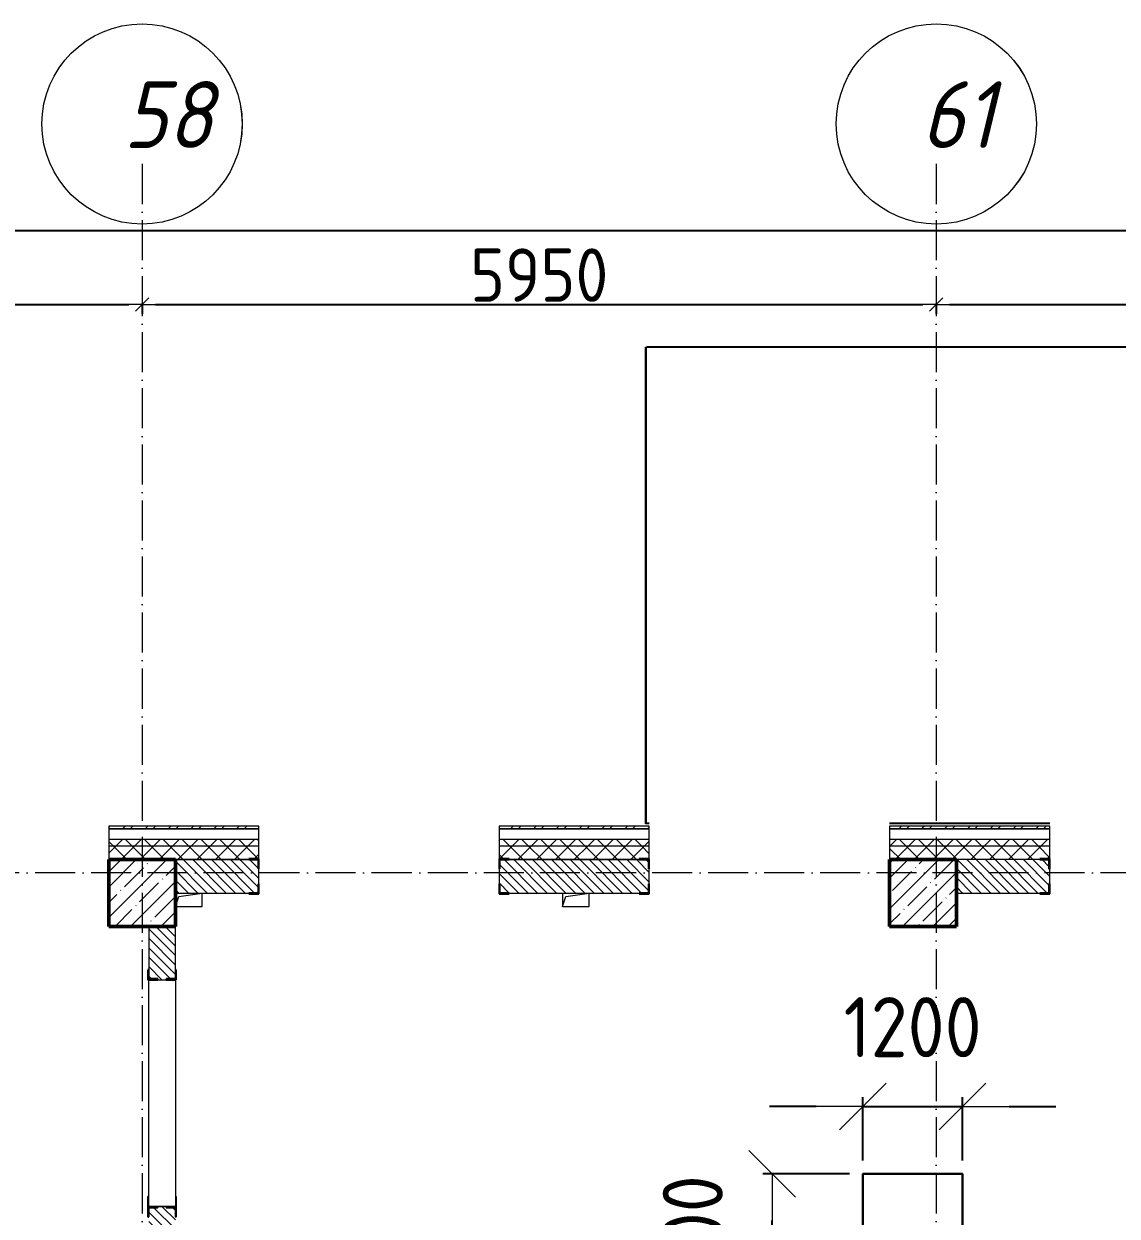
# Model space of a CAD drawing. Header units: millimetres. Extents: x -356862 to 418287, y 0 to 839748.
# Drawn here: x 66673 to 74863, y 542026 to 550959 of the extents above; entities that cross this region are included whole.
import ezdxf

# ---------------------------------------------------------------- set-up
doc = ezdxf.new("R2010")
doc.units = ezdxf.units.MM
doc.linetypes.add('50_200_ШТРИХ_1Т_ш5_п1_п1_', pattern=[700, 500, -100, 0, -100])
for name, color, linetype, lineweight in [('A-____-____-DIMS', 7, 'Continuous', 9), ('A-GENM-____-MCUT', 7, 'Continuous', 25), ('A-GENM-____-OTLN', 7, 'Continuous', 9), ('A-GENM-____-OTLN-1', 7, 'Continuous', 25), ('A-ROOF-____-OTLN', 7, 'Continuous', 9), ('A-WALL-____-MCUT', 7, 'Continuous', 13), ('A-WALL-____-MCUT-1', 7, 'Continuous', 9), ('A-WALL-____-PATT-1', 7, 'Continuous', 9), ('A-WALL-FNSH-MCUT-1', 7, 'Continuous', 9), ('I-WALL-____-OTLN', 7, 'Continuous', 9), ('S-COLS-____-MCUT', 7, 'Continuous', 50), ('S-COLS-____-OTLN', 7, 'Continuous', 9), ('S-GRID-____-IDEN', 7, 'Continuous', 9), ('S-GRID-____-OTLN-1', 7, '50_200_ШТРИХ_1Т_ш5_п1_п1_', 9), ('Текстовые примечания', 7, 'Continuous', 9)]:
    doc.layers.add(name, color=color, linetype=linetype, lineweight=lineweight)
doc.styles.add('ISOCPEUR_I_9', font='isocpeui.ttf', dxfattribs={"width": 0.9, "height": 250})
doc.styles.add('СПДС', font='isocpeur.ttf', dxfattribs={"width": 0.9})
doc.dimstyles.new('Размера А3', dxfattribs={"dimtxt": 200, "dimasz": 100, "dimexe": 70, "dimexo": 100, "dimgap": 20, "dimtad": 1, "dimdec": 0, "dimrnd": 10, "dimzin": 0, "dimdsep": 46, "dimtxsty": 'СПДС', "dimblk": 'ARROWHEAD_6', "dimcen": 1, "dimclrd": 256, "dimclre": 256, "dimclrt": 256, "dimazin": 0, "dimtfac": 1, "dimtdec": 0, "dimtmove": 2, "dimatfit": 3, "dimfxl": 1, "dimtolj": 1, "dimtzin": 0, "dimarcsym": 0})
pattern_1 = [(135, (-15591.663, 459015.94), (-35.35534, -35.35534), [])]
pattern_2 = [(45, (-15591.66, 459015.94), (-85.53659, 85.53659), []), (45, (-15534.64, 459015.94), (-85.53659, 85.53659), [])]
pattern_3 = [(45, (-15591.66, 459015.94), (-70.71068, 70.71068), []), (135, (-15591.66, 459015.94), (-70.71068, -70.71068), [])]

# ---------------------------------------------------------------- blocks, each defined once
blk = doc.blocks.new('BSC_Колонна _Прямоугольная - 500х500-V39-АР1_План отверстий 2 этажа в осях 1-64_Ю-ЯЯ')
at = {"layer": 'S-COLS-____-OTLN'}
h = blk.add_hatch(dxfattribs=at)
h.set_pattern_fill('FP_49', color=256, style=0, pattern_type=2)
h.set_pattern_definition([(45, (-89000, -85431.04), (-114.04925, 114.04925), []), (45, (-88885.95, -85431.04), (-114.04925, 114.04925), [201.613, -40.323, 3.353, -36.97])])
h.paths.add_polyline_path([(-250, -250), (250, -250), (250, 250), (-250, 250)], flags=0)
at = {"layer": 'S-COLS-____-MCUT'}
for p, q in [((250, 250), (-250, 250)), ((-250, 250), (-250, -250)), ((250, -250), (250, 250)), ((-250, -250), (250, -250))]:
    blk.add_line(p, q, dxfattribs=at)
blk = doc.blocks.new('BSC_Колонна _Прямоугольная - 500х500-V40-АР1_План отверстий 2 этажа в осях 1-64_Ю-ЯЯ')
at = {"layer": 'S-COLS-____-OTLN'}
h = blk.add_hatch(dxfattribs=at)
h.set_pattern_fill('FP_50', color=256, style=0, pattern_type=2)
h.set_pattern_definition([(45, (-83150, -85431.04), (-114.04925, 114.04925), []), (45, (-83035.95, -85431.04), (-114.04925, 114.04925), [201.613, -40.323, 3.353, -36.97])])
h.paths.add_polyline_path([(-250, -250), (250, -250), (250, 250), (-250, 250)], flags=0)
at = {"layer": 'S-COLS-____-MCUT'}
for p, q in [((250, 250), (-250, 250)), ((-250, 250), (-250, -250)), ((250, -250), (250, 250)), ((-250, -250), (250, -250))]:
    blk.add_line(p, q, dxfattribs=at)
blk = doc.blocks.new('Фахверк_СКБ_Уголок - 250_2700-27497298-АР1_План отверстий 2 этажа в осях 1-64_Ю-ЯЯ')
at = {"layer": 'A-GENM-____-MCUT'}
for p, q in [((200, 181), (125, 181)), ((125, 181), (125, 106)), ((200, 175), (200, 181)), ((125, 106), (131, 106)), ((131, 106), (131, 175)), ((131, 175), (200, 175)), ((131, -6), (125, -6)), ((125, -6), (125, -81)), ((125, -81), (200, -81)), ((131, -75), (131, -6)), ((200, -75), (131, -75)), ((200, -81), (200, -75))]:
    blk.add_line(p, q, dxfattribs=at)
blk = doc.blocks.new('Фахверк_СКБ_Уголок - 200_3960-28268576-АР1_План отверстий 2 этажа в осях 1-64_Ю-ЯЯ')
at = {"layer": 'A-GENM-____-MCUT'}
for p, q in [((200, 156), (125, 156)), ((125, 156), (125, 81)), ((131, 81), (131, 150)), ((131, 150), (200, 150)), ((200, 150), (200, 156)), ((125, 81), (131, 81)), ((131, 19), (125, 19)), ((125, 19), (125, -56)), ((131, -50), (131, 19)), ((125, -56), (200, -56)), ((200, -50), (131, -50)), ((200, -56), (200, -50))]:
    blk.add_line(p, q, dxfattribs=at)
blk = doc.blocks.new('154_Стойка_СКБ_Уголок - СМ-2480_200-28346303-АР1_План отверстий 2 этажа в осях 1-64_Ю-ЯЯ')
at = {"layer": 'A-GENM-____-MCUT'}
for p, q in [((125, 156), (125, 81)), ((200, 156), (125, 156)), ((131, 81), (131, 150)), ((131, 150), (200, 150)), ((200, 150), (200, 156)), ((125, 81), (131, 81)), ((131, 19), (125, 19)), ((125, 19), (125, -56)), ((131, -50), (131, 19)), ((125, -56), (200, -56)), ((200, -50), (131, -50)), ((200, -56), (200, -50))]:
    blk.add_line(p, q, dxfattribs=at)
blk = doc.blocks.new('Стойка_Влож_Полоса боковая - Полоса-V150-АР1_План отверстий 2 этажа в осях 1-64_Ю-ЯЯ')
at = {"layer": 'A-GENM-____-OTLN'}
for p, q in [((-5, 60), (0, 60)), ((-5, -60), (-5, 60)), ((0, 31), (0, -31)), ((0, -60), (-5, -60))]:
    blk.add_line(p, q, dxfattribs=at)
blk = doc.blocks.new('Стойка_Влож_Уголок_Опорный - Уголок-28213941-АР1_План отверстий 2 этажа в осях 1-64_Ю-ЯЯ')
at = {"layer": 'A-GENM-____-OTLN'}
for p, q in [((-212, -6), (-212, 0)), ((0, 0), (0, -6)), ((-212, -75), (-212, -6)), ((-212, -6), (-206, -6)), ((-212, -75), (-206, -75)), ((-6, -6), (0, -6)), ((-6, -75), (0, -75)), ((0, -6), (0, -75))]:
    blk.add_line(p, q, dxfattribs=at)
blk = doc.blocks.new('AR_Отверстие прямоугольное _в плите_ - AR_Отверстие прямоугольное _в плите_-V164-АР1_План отверстий 2 этажа в осях 1-64_Ю-ЯЯ')
at = {"layer": 'A-GENM-____-OTLN'}
for p, q in [((-100, -50), (-75, 25)), ((-75, 25), (100, 50)), ((100, -50), (100, 50)), ((-100, -50), (100, -50))]:
    blk.add_line(p, q, dxfattribs=at)
blk = doc.blocks.new('AR_Отверстие прямоугольное _в плите_ - AR_Отверстие прямоугольное _в плите_-V171-АР1_План отверстий 2 этажа в осях 1-64_Ю-ЯЯ')
at = {"layer": 'A-GENM-____-OTLN'}
for p, q in [((-100, 50), (-100, -50)), ((-100, -50), (-75, 25)), ((-75, 25), (100, 50)), ((100, -50), (100, 50)), ((-100, -50), (100, -50))]:
    blk.add_line(p, q, dxfattribs=at)
blk = doc.blocks.new('Ось сетки - Круг_Ø6_00__ISO-2_5_0_9K_-25732049-АР1_План отверстий 2 этажа в осях 1-64_Ю-ЯЯ')
at = {"layer": 'S-GRID-____-IDEN'}
blk.add_circle((0, 0), 3, dxfattribs=at)
blk = doc.blocks.new('ARROWHEAD_6')
at = {"color": 0, "linetype": 'Continuous'}
for p, q in [((-0.5, -0.5), (0.5, 0.5)), ((0, 0), (-1, 0))]:
    blk.add_line(p, q, dxfattribs=at)
blk = doc.blocks.new('*D4566')
at = {"layer": 'A-____-____-DIMS', "lineweight": -2, "transparency": 16777216}
for p, q in [((62158.3, 548862.5), (62158.3, 548786.4)), ((62258.3, 548856.4), (67458.3, 548856.4)), ((67558.3, 548862.5), (67558.3, 548786.4))]:
    blk.add_line(p, q, dxfattribs=at)
at = {"layer": 'Defpoints', "color": 0, "lineweight": 30, "transparency": 16777216}
for p in [(62158.3, 548962.5), (67558.3, 548962.5), (67558.3, 548856.4)]:
    blk.add_point(p, dxfattribs=at)
at = {"layer": 'A-____-____-DIMS', "lineweight": -2, "transparency": 16777216, "xscale": 100, "yscale": 100, "zscale": 100, "rotation": 180}
blk.add_blockref('ARROWHEAD_6', (62158.3, 548856.4), dxfattribs=at)
at = {"layer": 'A-____-____-DIMS', "lineweight": -2, "transparency": 16777216, "xscale": 100, "yscale": 100, "zscale": 100}
blk.add_blockref('ARROWHEAD_6', (67558.3, 548856.4), dxfattribs=at)
at = {"layer": 'A-____-____-DIMS', "transparency": 16777216, "insert": (64858.3, 549076.4), "char_height": 400, "width": 2.564, "attachment_point": 5, "style": 'СПДС'}
blk.add_mtext('\\A1;5400', dxfattribs=at)
blk = doc.blocks.new('*D4567')
at = {"layer": 'A-____-____-DIMS', "lineweight": -2, "transparency": 16777216}
for p, q in [((67558.3, 548862.5), (67558.3, 548786.4)), ((67658.3, 548856.4), (73408.3, 548856.4)), ((73508.3, 548862.5), (73508.3, 548786.4))]:
    blk.add_line(p, q, dxfattribs=at)
at = {"layer": 'Defpoints', "color": 0, "lineweight": 30, "transparency": 16777216}
for p in [(67558.3, 548962.5), (73508.3, 548962.5), (73508.3, 548856.4)]:
    blk.add_point(p, dxfattribs=at)
at = {"layer": 'A-____-____-DIMS', "lineweight": -2, "transparency": 16777216, "xscale": 100, "yscale": 100, "zscale": 100, "rotation": 180}
blk.add_blockref('ARROWHEAD_6', (67558.3, 548856.4), dxfattribs=at)
at = {"layer": 'A-____-____-DIMS', "lineweight": -2, "transparency": 16777216, "xscale": 100, "yscale": 100, "zscale": 100}
blk.add_blockref('ARROWHEAD_6', (73508.3, 548856.4), dxfattribs=at)
at = {"layer": 'A-____-____-DIMS', "transparency": 16777216, "insert": (70533.3, 549076.4), "char_height": 400, "width": 2.488, "attachment_point": 5, "style": 'СПДС'}
blk.add_mtext('\\A1;5950', dxfattribs=at)
blk = doc.blocks.new('*D4568')
at = {"layer": 'A-____-____-DIMS', "lineweight": -2, "transparency": 16777216}
for p, q in [((73508.3, 548862.5), (73508.3, 548786.4)), ((73608.3, 548856.4), (77658.3, 548856.4)), ((77758.3, 548862.5), (77758.3, 548786.4))]:
    blk.add_line(p, q, dxfattribs=at)
at = {"layer": 'Defpoints', "color": 0, "lineweight": 30, "transparency": 16777216}
for p in [(73508.3, 548962.5), (77758.3, 548962.5), (77758.3, 548856.4)]:
    blk.add_point(p, dxfattribs=at)
at = {"layer": 'A-____-____-DIMS', "lineweight": -2, "transparency": 16777216, "xscale": 100, "yscale": 100, "zscale": 100, "rotation": 180}
blk.add_blockref('ARROWHEAD_6', (73508.3, 548856.4), dxfattribs=at)
at = {"layer": 'A-____-____-DIMS', "lineweight": -2, "transparency": 16777216, "xscale": 100, "yscale": 100, "zscale": 100}
blk.add_blockref('ARROWHEAD_6', (77758.3, 548856.4), dxfattribs=at)
at = {"layer": 'A-____-____-DIMS', "transparency": 16777216, "insert": (75633.3, 549076.4), "char_height": 400, "width": 2.564, "attachment_point": 5, "style": 'СПДС'}
blk.add_mtext('\\A1;4250', dxfattribs=at)
blk = doc.blocks.new('*D4571')
at = {"layer": 'A-____-____-DIMS', "lineweight": -2, "transparency": 16777216}
for p, q in [((-17941.7, 549414.7), (-17941.7, 549338.6)), ((-17841.7, 549408.6), (33027.2, 549408.6)), ((85458.3, 549408.6), (34435.2, 549408.6)), ((85558.3, 549414.7), (85558.3, 549338.6))]:
    blk.add_line(p, q, dxfattribs=at)
at = {"layer": 'Defpoints', "color": 0, "lineweight": 30, "transparency": 16777216}
for p in [(-17941.7, 549514.7), (85558.3, 549514.7), (85558.3, 549408.6)]:
    blk.add_point(p, dxfattribs=at)
at = {"layer": 'A-____-____-DIMS', "lineweight": -2, "transparency": 16777216, "xscale": 100, "yscale": 100, "zscale": 100, "rotation": 180}
blk.add_blockref('ARROWHEAD_6', (-17941.7, 549408.6), dxfattribs=at)
at = {"layer": 'A-____-____-DIMS', "lineweight": -2, "transparency": 16777216, "xscale": 100, "yscale": 100, "zscale": 100}
blk.add_blockref('ARROWHEAD_6', (85558.3, 549408.6), dxfattribs=at)
at = {"layer": 'A-____-____-DIMS', "transparency": 16777216, "insert": (33047.2, 549835.2), "char_height": 400, "width": 3.544, "attachment_point": 1, "line_spacing_factor": 1.149209, "style": 'СПДС'}
blk.add_mtext('\\A1;103500', dxfattribs=at)
blk = doc.blocks.new('*D4708')
at = {"layer": 'Defpoints', "color": 0, "transparency": 16777216}
for p in [(73703.7, 542846.9), (72958.3, 542342.7), (73703.7, 542342.7)]:
    blk.add_point(p, dxfattribs=at)
at = {"layer": 'Текстовые примечания', "lineweight": -2, "transparency": 16777216}
for p, q in [((72958.3, 542442.7), (72958.3, 542916.9)), ((73703.7, 542442.7), (73703.7, 542916.9)), ((72608.3, 542846.9), (72258.3, 542846.9)), ((72958.3, 542846.9), (73703.7, 542846.9)), ((74053.7, 542846.9), (74403.7, 542846.9))]:
    blk.add_line(p, q, dxfattribs=at)
at = {"layer": 'Текстовые примечания', "lineweight": -2, "transparency": 16777216, "xscale": 350, "yscale": 350, "zscale": 350}
blk.add_blockref('ARROWHEAD_6', (72958.3, 542846.9), dxfattribs=at)
at = {"layer": 'Текстовые примечания', "lineweight": -2, "transparency": 16777216, "xscale": 350, "yscale": 350, "zscale": 350, "rotation": 180}
blk.add_blockref('ARROWHEAD_6', (73703.7, 542846.9), dxfattribs=at)
at = {"layer": 'Текстовые примечания', "lineweight": 30, "transparency": 16777216, "insert": (73331, 543441.9), "char_height": 450, "attachment_point": 5, "style": 'СПДС'}
blk.add_mtext('\\A1;1200', dxfattribs=at)
blk = doc.blocks.new('*D4709')
at = {"layer": 'Defpoints', "color": 0, "transparency": 16777216}
for p in [(72278.6, 542342.7), (72958.3, 542342.7), (73058.3, 541197)]:
    blk.add_point(p, dxfattribs=at)
at = {"layer": 'Текстовые примечания', "lineweight": -2, "transparency": 16777216}
for p, q in [((72858.3, 542342.7), (72208.6, 542342.7)), ((72278.6, 541547), (72278.6, 541992.7)), ((72958.3, 541197), (72208.6, 541197))]:
    blk.add_line(p, q, dxfattribs=at)
at = {"layer": 'Текстовые примечания', "lineweight": -2, "transparency": 16777216, "xscale": 350, "yscale": 350, "zscale": 350}
for p, rotation in [((72278.6, 542342.7), 90), ((72278.6, 541197), 270)]:
    blk.add_blockref('ARROWHEAD_6', p, dxfattribs=dict(at, rotation=rotation))
at = {"layer": 'Текстовые примечания', "lineweight": 30, "transparency": 16777216, "insert": (71683.6, 541769.8), "char_height": 450, "attachment_point": 5, "rotation": 90, "style": 'СПДС'}
blk.add_mtext('\\A1;2600', dxfattribs=at)
blk = doc.blocks.new('*D13733')
at = {"layer": 'A-____-____-DIMS', "lineweight": -2, "transparency": 16777216}
for p, q in [((62158.3, 548862.5), (62158.3, 548786.4)), ((62258.3, 548856.4), (67458.3, 548856.4)), ((67558.3, 548862.5), (67558.3, 548786.4))]:
    blk.add_line(p, q, dxfattribs=at)
at = {"layer": 'Defpoints', "color": 0, "transparency": 16777216}
for p in [(62158.3, 548962.5), (67558.3, 548962.5), (67558.3, 548856.4)]:
    blk.add_point(p, dxfattribs=at)
at = {"layer": 'A-____-____-DIMS', "lineweight": -2, "transparency": 16777216, "xscale": 100, "yscale": 100, "zscale": 100, "rotation": 180}
blk.add_blockref('ARROWHEAD_6', (62158.3, 548856.4), dxfattribs=at)
at = {"layer": 'A-____-____-DIMS', "lineweight": -2, "transparency": 16777216, "xscale": 100, "yscale": 100, "zscale": 100}
blk.add_blockref('ARROWHEAD_6', (67558.3, 548856.4), dxfattribs=at)
at = {"layer": 'A-____-____-DIMS', "transparency": 16777216, "insert": (64858.3, 549076.4), "char_height": 400, "width": 2.564, "attachment_point": 5, "style": 'СПДС'}
blk.add_mtext('\\A1;5400', dxfattribs=at)
blk = doc.blocks.new('*D13734')
at = {"layer": 'A-____-____-DIMS', "lineweight": -2, "transparency": 16777216}
for p, q in [((67558.3, 548862.5), (67558.3, 548786.4)), ((67658.3, 548856.4), (73408.3, 548856.4)), ((73508.3, 548862.5), (73508.3, 548786.4))]:
    blk.add_line(p, q, dxfattribs=at)
at = {"layer": 'Defpoints', "color": 0, "transparency": 16777216}
for p in [(67558.3, 548962.5), (73508.3, 548962.5), (73508.3, 548856.4)]:
    blk.add_point(p, dxfattribs=at)
at = {"layer": 'A-____-____-DIMS', "lineweight": -2, "transparency": 16777216, "xscale": 100, "yscale": 100, "zscale": 100, "rotation": 180}
blk.add_blockref('ARROWHEAD_6', (67558.3, 548856.4), dxfattribs=at)
at = {"layer": 'A-____-____-DIMS', "lineweight": -2, "transparency": 16777216, "xscale": 100, "yscale": 100, "zscale": 100}
blk.add_blockref('ARROWHEAD_6', (73508.3, 548856.4), dxfattribs=at)
at = {"layer": 'A-____-____-DIMS', "transparency": 16777216, "insert": (70533.3, 549076.4), "char_height": 400, "width": 2.488, "attachment_point": 5, "style": 'СПДС'}
blk.add_mtext('\\A1;5950', dxfattribs=at)
blk = doc.blocks.new('*D13735')
at = {"layer": 'A-____-____-DIMS', "lineweight": -2, "transparency": 16777216}
for p, q in [((73508.3, 548862.5), (73508.3, 548786.4)), ((73608.3, 548856.4), (77658.3, 548856.4)), ((77758.3, 548862.5), (77758.3, 548786.4))]:
    blk.add_line(p, q, dxfattribs=at)
at = {"layer": 'Defpoints', "color": 0, "transparency": 16777216}
for p in [(73508.3, 548962.5), (77758.3, 548962.5), (77758.3, 548856.4)]:
    blk.add_point(p, dxfattribs=at)
at = {"layer": 'A-____-____-DIMS', "lineweight": -2, "transparency": 16777216, "xscale": 100, "yscale": 100, "zscale": 100, "rotation": 180}
blk.add_blockref('ARROWHEAD_6', (73508.3, 548856.4), dxfattribs=at)
at = {"layer": 'A-____-____-DIMS', "lineweight": -2, "transparency": 16777216, "xscale": 100, "yscale": 100, "zscale": 100}
blk.add_blockref('ARROWHEAD_6', (77758.3, 548856.4), dxfattribs=at)
at = {"layer": 'A-____-____-DIMS', "transparency": 16777216, "insert": (75633.3, 549076.4), "char_height": 400, "width": 2.564, "attachment_point": 5, "style": 'СПДС'}
blk.add_mtext('\\A1;4250', dxfattribs=at)
blk = doc.blocks.new('*D13738')
at = {"layer": 'A-____-____-DIMS', "lineweight": -2, "transparency": 16777216}
for p, q in [((-17941.7, 549414.7), (-17941.7, 549338.6)), ((-17841.7, 549408.6), (33027.2, 549408.6)), ((85458.3, 549408.6), (34435.2, 549408.6)), ((85558.3, 549414.7), (85558.3, 549338.6))]:
    blk.add_line(p, q, dxfattribs=at)
at = {"layer": 'Defpoints', "color": 0, "transparency": 16777216}
for p in [(-17941.7, 549514.7), (85558.3, 549514.7), (85558.3, 549408.6)]:
    blk.add_point(p, dxfattribs=at)
at = {"layer": 'A-____-____-DIMS', "lineweight": -2, "transparency": 16777216, "xscale": 100, "yscale": 100, "zscale": 100, "rotation": 180}
blk.add_blockref('ARROWHEAD_6', (-17941.7, 549408.6), dxfattribs=at)
at = {"layer": 'A-____-____-DIMS', "lineweight": -2, "transparency": 16777216, "xscale": 100, "yscale": 100, "zscale": 100}
blk.add_blockref('ARROWHEAD_6', (85558.3, 549408.6), dxfattribs=at)
at = {"layer": 'A-____-____-DIMS', "transparency": 16777216, "insert": (33047.2, 549835.2), "char_height": 400, "width": 3.544, "attachment_point": 1, "line_spacing_factor": 1.149209, "style": 'СПДС'}
blk.add_mtext('\\A1;103500', dxfattribs=at)
blk = doc.blocks.new('*D13903')
at = {"layer": 'A-____-____-DIMS', "lineweight": -2, "transparency": 16777216}
for p, q in [((62158.3, 548862.5), (62158.3, 548786.4)), ((62258.3, 548856.4), (67458.3, 548856.4)), ((67558.3, 548862.5), (67558.3, 548786.4))]:
    blk.add_line(p, q, dxfattribs=at)
at = {"layer": 'Defpoints', "color": 0, "transparency": 16777216}
for p in [(62158.3, 548962.5), (67558.3, 548962.5), (67558.3, 548856.4)]:
    blk.add_point(p, dxfattribs=at)
at = {"layer": 'A-____-____-DIMS', "lineweight": -2, "transparency": 16777216, "xscale": 100, "yscale": 100, "zscale": 100, "rotation": 180}
blk.add_blockref('ARROWHEAD_6', (62158.3, 548856.4), dxfattribs=at)
at = {"layer": 'A-____-____-DIMS', "lineweight": -2, "transparency": 16777216, "xscale": 100, "yscale": 100, "zscale": 100}
blk.add_blockref('ARROWHEAD_6', (67558.3, 548856.4), dxfattribs=at)
at = {"layer": 'A-____-____-DIMS', "transparency": 16777216, "insert": (64858.3, 549076.4), "char_height": 400, "width": 2.564, "attachment_point": 5, "style": 'СПДС'}
blk.add_mtext('\\A1;5400', dxfattribs=at)
blk = doc.blocks.new('*D13904')
at = {"layer": 'A-____-____-DIMS', "lineweight": -2, "transparency": 16777216}
for p, q in [((67558.3, 548862.5), (67558.3, 548786.4)), ((67658.3, 548856.4), (73408.3, 548856.4)), ((73508.3, 548862.5), (73508.3, 548786.4))]:
    blk.add_line(p, q, dxfattribs=at)
at = {"layer": 'Defpoints', "color": 0, "transparency": 16777216}
for p in [(67558.3, 548962.5), (73508.3, 548962.5), (73508.3, 548856.4)]:
    blk.add_point(p, dxfattribs=at)
at = {"layer": 'A-____-____-DIMS', "lineweight": -2, "transparency": 16777216, "xscale": 100, "yscale": 100, "zscale": 100, "rotation": 180}
blk.add_blockref('ARROWHEAD_6', (67558.3, 548856.4), dxfattribs=at)
at = {"layer": 'A-____-____-DIMS', "lineweight": -2, "transparency": 16777216, "xscale": 100, "yscale": 100, "zscale": 100}
blk.add_blockref('ARROWHEAD_6', (73508.3, 548856.4), dxfattribs=at)
at = {"layer": 'A-____-____-DIMS', "transparency": 16777216, "insert": (70533.3, 549076.4), "char_height": 400, "width": 2.488, "attachment_point": 5, "style": 'СПДС'}
blk.add_mtext('\\A1;5950', dxfattribs=at)
blk = doc.blocks.new('*D13905')
at = {"layer": 'A-____-____-DIMS', "lineweight": -2, "transparency": 16777216}
for p, q in [((73508.3, 548862.5), (73508.3, 548786.4)), ((73608.3, 548856.4), (77658.3, 548856.4)), ((77758.3, 548862.5), (77758.3, 548786.4))]:
    blk.add_line(p, q, dxfattribs=at)
at = {"layer": 'Defpoints', "color": 0, "transparency": 16777216}
for p in [(73508.3, 548962.5), (77758.3, 548962.5), (77758.3, 548856.4)]:
    blk.add_point(p, dxfattribs=at)
at = {"layer": 'A-____-____-DIMS', "lineweight": -2, "transparency": 16777216, "xscale": 100, "yscale": 100, "zscale": 100, "rotation": 180}
blk.add_blockref('ARROWHEAD_6', (73508.3, 548856.4), dxfattribs=at)
at = {"layer": 'A-____-____-DIMS', "lineweight": -2, "transparency": 16777216, "xscale": 100, "yscale": 100, "zscale": 100}
blk.add_blockref('ARROWHEAD_6', (77758.3, 548856.4), dxfattribs=at)
at = {"layer": 'A-____-____-DIMS', "transparency": 16777216, "insert": (75633.3, 549076.4), "char_height": 400, "width": 2.564, "attachment_point": 5, "style": 'СПДС'}
blk.add_mtext('\\A1;4250', dxfattribs=at)
blk = doc.blocks.new('*D13908')
at = {"layer": 'A-____-____-DIMS', "lineweight": -2, "transparency": 16777216}
for p, q in [((-17941.7, 549414.7), (-17941.7, 549338.6)), ((-17841.7, 549408.6), (33027.2, 549408.6)), ((85458.3, 549408.6), (34435.2, 549408.6)), ((85558.3, 549414.7), (85558.3, 549338.6))]:
    blk.add_line(p, q, dxfattribs=at)
at = {"layer": 'Defpoints', "color": 0, "transparency": 16777216}
for p in [(-17941.7, 549514.7), (85558.3, 549514.7), (85558.3, 549408.6)]:
    blk.add_point(p, dxfattribs=at)
at = {"layer": 'A-____-____-DIMS', "lineweight": -2, "transparency": 16777216, "xscale": 100, "yscale": 100, "zscale": 100, "rotation": 180}
blk.add_blockref('ARROWHEAD_6', (-17941.7, 549408.6), dxfattribs=at)
at = {"layer": 'A-____-____-DIMS', "lineweight": -2, "transparency": 16777216, "xscale": 100, "yscale": 100, "zscale": 100}
blk.add_blockref('ARROWHEAD_6', (85558.3, 549408.6), dxfattribs=at)
at = {"layer": 'A-____-____-DIMS', "transparency": 16777216, "insert": (33047.2, 549835.2), "char_height": 400, "width": 3.544, "attachment_point": 1, "line_spacing_factor": 1.149209, "style": 'СПДС'}
blk.add_mtext('\\A1;103500', dxfattribs=at)
blk = doc.blocks.new('2этаж')
at = {"layer": 'S-GRID-____-OTLN-1', "color": 251, "ltscale": 0.6, "true_color": 0x636466}
for p, q in [((67558.3, 549908.8), (67558.3, 498997)), ((73508.3, 549908.8), (73508.3, 498997)), ((88482.7, 544597), (-20260.4, 544597))]:
    blk.add_line(p, q, dxfattribs=at)
at = {"layer": 'S-GRID-____-IDEN', "xscale": 250, "yscale": 250, "zscale": 99.99999999999993, "rotation": 180}
for p in [(67558.3, 550208.8), (73508.3, 550208.8)]:
    blk.add_blockref('Ось сетки - Круг_Ø6_00__ISO-2_5_0_9K_-25732049-АР1_План отверстий 2 этажа в осях 1-64_Ю-ЯЯ', p, dxfattribs=at)
at = {"layer": 'S-GRID-____-IDEN', "char_height": 500, "attachment_point": 1, "style": 'ISOCPEUR_I_9'}
for s, insert, width in [('58', (67419.4, 550528.5), 404.05), ('61', (73393.2, 550528.5), 346.329)]:
    blk.add_mtext(s, dxfattribs=dict(at, insert=insert, width=width))
at = {"layer": 'A-____-____-DIMS'}
dim = blk.add_linear_dim(base=(85558.3, 549408.6), p1=(-17941.7, 549514.7), p2=(85558.3, 549514.7), dimstyle='Размера А3', override={"dimtxt": 400}, dxfattribs=at)
dim.commit()
dim.dimension.update_dxf_attribs({"geometry": '*D4571', "text_midpoint": (33731.2, 549568.6), "dimtype": 160})
for base, p1, p2, picture, middle in [((67558.3, 548856.4), (62158.3, 548962.5), (67558.3, 548962.5), '*D4566', (64858.3, 549076.4)), ((73508.3, 548856.4), (67558.3, 548962.5), (73508.3, 548962.5), '*D4567', (70533.3, 549076.4)), ((77758.3, 548856.4), (73508.3, 548962.5), (77758.3, 548962.5), '*D4568', (75633.3, 549076.4))]:
    dim = blk.add_linear_dim(base=base, p1=p1, p2=p2, dimstyle='Размера А3', override={"dimtxt": 400}, dxfattribs=at)
    dim.commit()
    dim.dimension.update_dxf_attribs({"geometry": picture, "text_midpoint": middle})

msp = doc.modelspace()

# ---------------------------------------------------------------- hatches: boundary and pattern name
at = {"layer": 'A-WALL-____-PATT-1'}
h = msp.add_hatch(dxfattribs=at)
h.set_pattern_fill('FP_3', color=256, style=0, pattern_type=2)
h.set_pattern_definition(pattern_2)
h.paths.add_polyline_path([(71000.6882, 544926.983), (71358.3366, 544926.983), (71358.3366, 544946.983), (70233.3366, 544946.983), (70233.3366, 544926.983)], flags=0)
h.paths.add_polyline_path([(73418.3366, 544926.983), (73418.3366, 544946.983), (73158.3366, 544946.983), (73158.3366, 544926.983)], flags=0)
h.paths.add_polyline_path([(68433.3366, 544926.983), (68433.3366, 544946.983), (67308.3366, 544946.983), (67308.3366, 544926.983), (68349.4372, 544926.983)], flags=0)
h.paths.add_polyline_path([(62658.3366, 544926.983), (62658.3366, 544946.983), (61458.3366, 544946.983), (61458.3366, 544926.983), (62163.1849, 544926.983)], flags=0)
h.paths.add_polyline_path([(59143.3366, 544926.983), (59658.3366, 544926.983), (59658.3366, 544946.983), (59143.3366, 544946.983)], flags=0)
h = msp.add_hatch(dxfattribs=at)
h.set_pattern_fill('FP_3', color=256, style=0, pattern_type=2)
h.set_pattern_definition(pattern_2)
h.paths.add_polyline_path([(85888.3366, 544926.983), (85908.3366, 544926.983), (85908.3366, 544946.983), (78908.3366, 544946.983), (78908.3366, 544926.983), (83373.1929, 544926.983)], flags=0)
h.paths.add_polyline_path([(77908.3366, 544926.983), (77908.3366, 544946.983), (76158.3366, 544946.983), (76158.3366, 544926.983), (76303.1902, 544926.983)], flags=0)
h.paths.add_polyline_path([(73651.9392, 544926.983), (74358.3366, 544926.983), (74358.3366, 544946.983), (73418.3366, 544946.983), (73418.3366, 544926.983)], flags=0)
h = msp.add_hatch(dxfattribs=at)
h.set_pattern_fill('FP_1', color=256, style=0, pattern_type=2)
h.set_pattern_definition(pattern_3)
h.paths.add_polyline_path([(85758.3366, 544796.983), (85808.3366, 544796.983), (85808.3366, 544846.983), (78908.3366, 544846.983), (78908.3366, 544796.983), (83373.1929, 544796.983)], flags=0)
h.paths.add_polyline_path([(73651.9392, 544796.983), (74358.3366, 544796.983), (74358.3366, 544846.983), (73158.3366, 544846.983), (73158.3366, 544796.983)], flags=0)
h.paths.add_polyline_path([(76158.3366, 544796.983), (77908.3366, 544796.983), (77908.3366, 544846.983), (76158.3366, 544846.983)], flags=0)
h.paths.add_polyline_path([(71358.3366, 544796.983), (71358.3366, 544846.983), (70233.3366, 544846.983), (70233.3366, 544796.983), (71000.6882, 544796.983)], flags=0)
h.paths.add_polyline_path([(68433.3366, 544796.983), (68433.3366, 544846.983), (67308.3366, 544846.983), (67308.3366, 544796.983), (68349.4372, 544796.983)], flags=0)
h.paths.add_polyline_path([(61458.3366, 544796.983), (62658.3366, 544796.983), (62658.3366, 544846.983), (61458.3366, 544846.983)], flags=0)
h.paths.add_polyline_path([(59658.3366, 544796.983), (59658.3366, 544846.983), (56108.3366, 544846.983), (56108.3366, 544796.983), (58628.1836, 544796.983)], flags=0)
h.paths.add_polyline_path([(54308.3366, 544796.983), (54308.3366, 544846.983), (53108.3366, 544846.983), (53108.3366, 544796.983)], flags=0)
h.paths.add_polyline_path([(51308.3366, 544796.983), (51308.3366, 544846.983), (50108.3366, 544846.983), (50108.3366, 544796.983)], flags=0)
h.paths.add_polyline_path([(48308.3366, 544796.983), (48308.3366, 544846.983), (47058.3366, 544846.983), (47058.3366, 544796.983), (48023.1796, 544796.983)], flags=0)
h.paths.add_polyline_path([(44488.1782, 544796.983), (45258.3366, 544796.983), (45258.3366, 544846.983), (44058.3366, 544846.983), (44058.3366, 544796.983)], flags=0)
h.paths.add_polyline_path([(42258.3366, 544796.983), (42258.3366, 544846.983), (41058.3366, 544846.983), (41058.3366, 544796.983), (41836.9272, 544796.983)], flags=0)
h.paths.add_polyline_path([(39258.3366, 544796.983), (39258.3366, 544846.983), (38058.3366, 544846.983), (38058.3366, 544796.983)], flags=0)
h.paths.add_polyline_path([(35650.6749, 544796.983), (36258.3366, 544796.983), (36258.3366, 544846.983), (34608.3366, 544846.983), (34608.3366, 544796.983), (34766.9245, 544796.983)], flags=0)
h = msp.add_hatch(dxfattribs=at)
h.set_pattern_fill('FP_1', color=256, style=0, pattern_type=2)
h.set_pattern_definition(pattern_3)
h.paths.add_polyline_path([(85658.3366, 544696.983), (85758.3366, 544696.983), (85758.3366, 544796.983), (78908.3366, 544796.983), (78908.3366, 544696.983), (83373.1929, 544696.983)], flags=0)
h.paths.add_polyline_path([(77408.3366, 544696.983), (77908.3366, 544696.983), (77908.3366, 544796.983), (76158.3366, 544796.983), (76158.3366, 544702.983), (76233.3366, 544702.983), (76233.3366, 544696.983), (76303.1902, 544696.983)], flags=0)
h.paths.add_polyline_path([(73651.9392, 544696.983), (74283.3366, 544696.983), (74283.3366, 544702.983), (74358.3366, 544702.983), (74358.3366, 544796.983), (73158.3366, 544796.983), (73158.3366, 544696.983)], flags=0)
h.paths.add_polyline_path([(71000.6882, 544696.983), (71283.3366, 544696.983), (71283.3366, 544702.983), (71358.3366, 544702.983), (71358.3366, 544796.983), (70233.3366, 544796.983), (70233.3366, 544702.983), (70308.3366, 544702.983), (70308.3366, 544696.983)], flags=0)
h.paths.add_polyline_path([(68349.4372, 544696.983), (68358.3366, 544696.983), (68358.3366, 544702.983), (68433.3366, 544702.983), (68433.3366, 544796.983), (67308.3366, 544796.983), (67308.3366, 544696.983), (67808.3366, 544696.983)], flags=0)
h.paths.add_polyline_path([(61908.3366, 544696.983), (62583.3366, 544696.983), (62583.3366, 544702.983), (62658.3366, 544702.983), (62658.3366, 544796.983), (61458.3366, 544796.983), (61458.3366, 544702.983), (61533.3366, 544702.983), (61533.3366, 544696.983)], flags=0)
h.paths.add_polyline_path([(59658.3366, 544696.983), (59658.3366, 544796.983), (56108.3366, 544796.983), (56108.3366, 544702.983), (56183.3366, 544702.983), (56183.3366, 544696.983), (59158.3366, 544696.983)], flags=0)
h.paths.add_polyline_path([(53108.3366, 544696.983), (54233.3366, 544696.983), (54233.3366, 544702.983), (54308.3366, 544702.983), (54308.3366, 544796.983), (53108.3366, 544796.983)], flags=0)
h.paths.add_polyline_path([(50183.3366, 544696.983), (51233.3366, 544696.983), (51233.3366, 544702.983), (51308.3366, 544702.983), (51308.3366, 544796.983), (50108.3366, 544796.983), (50108.3366, 544702.983), (50183.3366, 544702.983)], flags=0)
h.paths.add_polyline_path([(48233.3366, 544696.983), (48233.3366, 544702.983), (48308.3366, 544702.983), (48308.3366, 544796.983), (47058.3366, 544796.983), (47058.3366, 544702.983), (47133.3366, 544702.983), (47133.3366, 544696.983), (48023.1796, 544696.983)], flags=0)
h.paths.add_polyline_path([(45183.3366, 544696.983), (45183.3366, 544702.983), (45258.3366, 544702.983), (45258.3366, 544796.983), (44058.3366, 544796.983), (44058.3366, 544702.983), (44133.3366, 544702.983), (44133.3366, 544696.983), (44488.1782, 544696.983)], flags=0)
h.paths.add_polyline_path([(42183.3366, 544696.983), (42183.3366, 544702.983), (42258.3366, 544702.983), (42258.3366, 544796.983), (41058.3366, 544796.983), (41058.3366, 544702.983), (41133.3366, 544702.983), (41133.3366, 544696.983), (41836.9272, 544696.983)], flags=0)
h.paths.add_polyline_path([(38133.3366, 544696.983), (39183.3366, 544696.983), (39183.3366, 544702.983), (39258.3366, 544702.983), (39258.3366, 544796.983), (38058.3366, 544796.983), (38058.3366, 544702.983), (38133.3366, 544702.983)], flags=0)
h.paths.add_polyline_path([(36183.3366, 544696.983), (36183.3366, 544702.983), (36258.3366, 544702.983), (36258.3366, 544796.983), (34608.3366, 544796.983), (34608.3366, 544696.983), (35650.6749, 544696.983)], flags=0)
h = msp.add_hatch(dxfattribs=at)
h.set_pattern_fill('FP_6', color=256, style=0, pattern_type=2)
h.set_pattern_definition(pattern_1)
h.paths.add_polyline_path([(71283.3366, 544446.983), (71352.3366, 544446.983), (71352.3366, 544515.983), (71358.3366, 544515.983), (71358.3366, 544627.983), (71352.3366, 544627.983), (71352.3366, 544696.983), (70239.3366, 544696.983), (70239.3366, 544627.983), (70233.3366, 544627.983), (70233.3366, 544515.983), (70239.3366, 544515.983), (70239.3366, 544446.983), (71000.6882, 544446.983)], flags=0)
h.paths.add_polyline_path([(68358.3366, 544446.983), (68427.3366, 544446.983), (68427.3366, 544515.983), (68433.3366, 544515.983), (68433.3366, 544627.983), (68427.3366, 544627.983), (68427.3366, 544696.983), (67808.3366, 544696.983), (67808.3366, 544446.983), (68349.4372, 544446.983)], flags=0)
h = msp.add_hatch(dxfattribs=at)
h.set_pattern_fill('FP_6', color=256, style=0, pattern_type=2)
h.set_pattern_definition(pattern_1)
h.paths.add_polyline_path([(76164.3366, 544446.983), (77408.3366, 544446.983), (77408.3366, 544696.983), (76164.3366, 544696.983), (76164.3366, 544627.983), (76158.3366, 544627.983), (76158.3366, 544515.983), (76164.3366, 544515.983), (76164.3366, 544448.183)], flags=0)
h.paths.add_polyline_path([(74352.3366, 544446.983), (74352.3366, 544515.983), (74358.3366, 544515.983), (74358.3366, 544627.983), (74352.3366, 544627.983), (74352.3366, 544696.983), (73658.3366, 544696.983), (73658.3366, 544446.983), (74283.3366, 544446.983)], flags=0)
h = msp.add_hatch(dxfattribs=at)
h.set_pattern_fill('FP_6', color=256, style=0, pattern_type=2)
h.set_pattern_definition(pattern_1)
h.paths.add_polyline_path([(67608.3366, 541196.983), (67808.3366, 541196.983), (67808.3366, 542090.983), (67739.3366, 542090.983), (67739.3366, 542096.983), (67677.3366, 542096.983), (67677.3366, 542090.983), (67608.3366, 542090.983), (67608.3366, 541890.983)], flags=0)
h.paths.add_polyline_path([(67677.3366, 543796.983), (67739.3366, 543796.983), (67739.3366, 543802.983), (67808.3366, 543802.983), (67808.3366, 544196.983), (67608.3366, 544196.983), (67608.3366, 543802.983), (67677.3366, 543802.983)], flags=0)

# ---------------------------------------------------------------- linework, layer by layer
at = {"layer": 'A-ROOF-____-OTLN'}
msp.add_line((71334.6069, 548534.6702), (71338.6069, 548534.6702), dxfattribs=at)
at = {"layer": 'A-WALL-____-MCUT'}
for p, q in [((67308.3366, 544926.983), (67308.3366, 544696.983)), ((68433.3366, 544926.983), (67308.3366, 544926.983)), ((67308.3366, 544926.983), (68433.3366, 544926.983)), ((68433.3366, 544702.983), (68433.3366, 544926.983)), ((70233.3366, 544926.983), (70233.3366, 544702.983)), ((71358.3366, 544926.983), (70233.3366, 544926.983)), ((70233.3366, 544926.983), (71358.3366, 544926.983)), ((71358.3366, 544702.983), (71358.3366, 544926.983)), ((74358.3366, 544926.983), (73158.3366, 544926.983)), ((73158.3366, 544926.983), (73158.3366, 544696.983)), ((73158.3366, 544926.983), (73418.3366, 544926.983)), ((74358.3366, 544702.983), (74358.3366, 544926.983)), ((68433.3366, 544515.983), (68433.3366, 544627.983)), ((70233.3366, 544627.983), (70233.3366, 544515.983)), ((71358.3366, 544515.983), (71358.3366, 544627.983)), ((74358.3366, 544515.983), (74358.3366, 544627.983)), ((67808.3366, 544446.983), (68358.3366, 544446.983)), ((70308.3366, 544446.983), (71283.3366, 544446.983)), ((73658.3366, 544446.983), (74283.3366, 544446.983)), ((67608.3366, 544196.983), (67608.3366, 543871.983)), ((67808.3366, 543871.983), (67808.3366, 544196.983)), ((67677.3366, 543796.983), (67739.3366, 543796.983))]:
    msp.add_line(p, q, dxfattribs=at)
at = {"layer": 'A-WALL-____-MCUT-1'}
for p, q in [((68433.3366, 544846.983), (67308.3366, 544846.983)), ((71358.3366, 544846.983), (70233.3366, 544846.983)), ((74358.3366, 544846.983), (73158.3366, 544846.983)), ((68433.3366, 544796.983), (67308.3366, 544796.983)), ((71358.3366, 544796.983), (70233.3366, 544796.983)), ((74358.3366, 544796.983), (73158.3366, 544796.983)), ((67808.3366, 544696.983), (68358.3366, 544696.983)), ((68358.3366, 544696.983), (67808.3366, 544696.983)), ((70308.3366, 544696.983), (71283.3366, 544696.983)), ((71283.3366, 544696.983), (70308.3366, 544696.983)), ((74283.3366, 544696.983), (73658.3366, 544696.983))]:
    msp.add_line(p, q, dxfattribs=at)
at = {"layer": 'A-WALL-FNSH-MCUT-1'}
for p, q in [((68433.3366, 544946.983), (67308.3366, 544946.983)), ((67308.3366, 544946.983), (67308.3366, 544926.983)), ((68433.3366, 544926.983), (68433.3366, 544946.983)), ((71358.3366, 544946.983), (70233.3366, 544946.983)), ((70233.3366, 544946.983), (70233.3366, 544926.983)), ((71358.3366, 544926.983), (71358.3366, 544946.983)), ((74358.3366, 544946.983), (73158.3366, 544946.983)), ((73158.3366, 544946.983), (73158.3366, 544926.983)), ((73418.3366, 544926.983), (74358.3366, 544926.983)), ((74358.3366, 544926.983), (74358.3366, 544946.983))]:
    msp.add_line(p, q, dxfattribs=at)
at = {"layer": 'I-WALL-____-OTLN'}
for p, q in [((71328.6069, 544965.983), (71328.6069, 548537.6702)), ((71328.6069, 548537.6702), (71334.6069, 548537.6702)), ((71334.6069, 548537.6702), (71334.6069, 544971.983)), ((71338.6069, 548540.6702), (83789.6665, 548540.6702)), ((71338.6069, 548540.6702), (71338.6069, 548534.6702)), ((83783.6665, 548534.6702), (71338.6069, 548534.6702)), ((71328.6069, 544971.983), (71358.3366, 544971.983)), ((71358.3366, 544965.983), (71328.6069, 544965.983)), ((73158.3366, 544971.983), (74358.3366, 544971.983)), ((74358.3366, 544965.983), (73158.3366, 544965.983)), ((67608.3366, 542096.983), (67608.3366, 543796.983)), ((67808.3366, 543796.983), (67808.3366, 542096.983))]:
    msp.add_line(p, q, dxfattribs=at)
at = {"layer": 'S-GRID-____-IDEN'}
for centre in [(67558.3366, 550208.7924), (67558.3366, 550208.7924), (73508.3366, 550208.7924), (73508.3366, 550208.7924)]:
    msp.add_ellipse(centre, major_axis=(-530.3301, 530.3301), ratio=1, start_param=0.7853981633974678, end_param=7.068583470577054, dxfattribs=at)
at = {"layer": 'S-GRID-____-OTLN-1', "color": 251, "ltscale": 0.6, "true_color": 0x636466}
for p, q in [((67558.3366, 549908.7924), (67558.3366, 498996.983)), ((67558.3366, 549908.7924), (67558.3366, 498996.983)), ((73508.3366, 549908.7924), (73508.3366, 498996.983)), ((73508.3366, 549908.7924), (73508.3366, 498996.983)), ((88482.7432, 544596.983), (-20260.4336, 544596.983)), ((88482.7432, 544596.983), (-20260.4336, 544596.983))]:
    msp.add_line(p, q, dxfattribs=at)
at = {"layer": 'Текстовые примечания', "color": 1, "lineweight": 30}
msp.add_lwpolyline([(72958.3366, 541196.983), (72958.3366, 542342.6977), (73703.678, 542342.6977), (73703.678, 541196.983)], dxfattribs=at)

# ---------------------------------------------------------------- block references
at = {"color": 18, "true_color": 0x000000}
msp.add_blockref('2этаж', (0, 0), dxfattribs=at)
at = {"layer": 'A-GENM-____-OTLN'}
for name, p in [('AR_Отверстие прямоугольное _в плите_ - AR_Отверстие прямоугольное _в плите_-V164-АР1_План отверстий 2 этажа в осях 1-64_Ю-ЯЯ', (67908.3366, 544396.983)), ('AR_Отверстие прямоугольное _в плите_ - AR_Отверстие прямоугольное _в плите_-V171-АР1_План отверстий 2 этажа в осях 1-64_Ю-ЯЯ', (70808.3366, 544396.983))]:
    msp.add_blockref(name, p, dxfattribs=at)
for name, p, rotation in [('Стойка_Влож_Уголок_Опорный - Уголок-28213941-АР1_План отверстий 2 этажа в осях 1-64_Ю-ЯЯ', (67602.3366, 542096.983), 180), ('Стойка_Влож_Полоса боковая - Полоса-V150-АР1_План отверстий 2 этажа в осях 1-64_Ю-ЯЯ', (67708.3366, 542096.983), 269.9999999999999)]:
    msp.add_blockref(name, p, dxfattribs=dict(at, rotation=rotation))
at = {"layer": 'A-GENM-____-OTLN-1'}
for name, p, rotation in [('Фахверк_СКБ_Уголок - 250_2700-27497298-АР1_План отверстий 2 этажа в осях 1-64_Ю-ЯЯ', (68558.3366, 544621.983), 180), ('Фахверк_СКБ_Уголок - 250_2700-27497298-АР1_План отверстий 2 этажа в осях 1-64_Ю-ЯЯ', (71483.3366, 544621.983), 180), ('Фахверк_СКБ_Уголок - 250_2700-27497298-АР1_План отверстий 2 этажа в осях 1-64_Ю-ЯЯ', (74483.3366, 544621.983), 180), ('Фахверк_СКБ_Уголок - 200_3960-28268576-АР1_План отверстий 2 этажа в осях 1-64_Ю-ЯЯ', (67758.3366, 543671.983), 89.99999999999993), ('154_Стойка_СКБ_Уголок - СМ-2480_200-28346303-АР1_План отверстий 2 этажа в осях 1-64_Ю-ЯЯ', (67658.3366, 542221.983), 269.9999999999999)]:
    msp.add_blockref(name, p, dxfattribs=dict(at, rotation=rotation))
msp.add_blockref('Фахверк_СКБ_Уголок - 250_2700-27497298-АР1_План отверстий 2 этажа в осях 1-64_Ю-ЯЯ', (70108.3366, 544521.983), dxfattribs=at)
at = {"layer": 'S-COLS-____-OTLN'}
for name, p in [('BSC_Колонна _Прямоугольная - 500х500-V40-АР1_План отверстий 2 этажа в осях 1-64_Ю-ЯЯ', (67558.3366, 544446.983)), ('BSC_Колонна _Прямоугольная - 500х500-V39-АР1_План отверстий 2 этажа в осях 1-64_Ю-ЯЯ', (73408.3366, 544446.983))]:
    msp.add_blockref(name, p, dxfattribs=at)

# ---------------------------------------------------------------- texts
at = {"layer": 'A-____-____-DIMS', "insert": (70533.3366, 549076.3903), "char_height": 400, "width": 2.488445, "attachment_point": 5, "style": 'СПДС'}
msp.add_mtext('\\A1;5950', dxfattribs=at)
msp.add_mtext('\\A1;5950', dxfattribs=at)
at = {"layer": 'S-GRID-____-IDEN', "char_height": 500, "attachment_point": 1, "style": 'ISOCPEUR_I_9'}
for s, insert, width in [('58', (67419.3877, 550528.5178), 404.0505), ('58', (67419.3877, 550528.5178), 404.0505), ('61', (73393.2377, 550528.5178), 346.329), ('61', (73393.2377, 550528.5178), 346.329)]:
    msp.add_mtext(s, dxfattribs=dict(at, insert=insert, width=width))

# ---------------------------------------------------------------- dimensions: what is measured, and where the dimension line sits
at = {"layer": 'A-____-____-DIMS'}
for picture in ['*D13738', '*D13908']:
    dim = msp.add_linear_dim(base=(85558.3366, 549408.6096), p1=(-17941.6634, 549514.6756), p2=(85558.3366, 549514.6756), dimstyle='Размера А3', override={"dimtxt": 400}, dxfattribs=at)
    dim.commit()
    dim.dimension.update_dxf_attribs({"geometry": picture, "text_midpoint": (33731.1869, 549568.5568), "dimtype": 160})
for base, p1, p2, picture, middle in [((67558.3366, 548856.3903), (62158.3366, 548962.4563), (67558.3366, 548962.4563), '*D13733', (64858.3366, 549076.3903)), ((67558.3366, 548856.3903), (62158.3366, 548962.4563), (67558.3366, 548962.4563), '*D13903', (64858.3366, 549076.3903)), ((73508.3366, 548856.3903), (67558.3366, 548962.4563), (73508.3366, 548962.4563), '*D13734', (70533.3366, 549076.3903)), ((73508.3366, 548856.3903), (67558.3366, 548962.4563), (73508.3366, 548962.4563), '*D13904', (70533.3366, 549076.3903)), ((77758.3366, 548856.3903), (73508.3366, 548962.4563), (77758.3366, 548962.4563), '*D13735', (75633.3366, 549076.3903)), ((77758.3366, 548856.3903), (73508.3366, 548962.4563), (77758.3366, 548962.4563), '*D13905', (75633.3366, 549076.3903))]:
    dim = msp.add_linear_dim(base=base, p1=p1, p2=p2, dimstyle='Размера А3', override={"dimtxt": 400}, dxfattribs=at)
    dim.commit()
    dim.dimension.update_dxf_attribs({"geometry": picture, "text_midpoint": middle})
at = {"layer": 'Текстовые примечания', "color": 1, "lineweight": 30}
dim = msp.add_linear_dim(base=(73703.678, 542846.8777), p1=(72958.3366, 542342.6977), p2=(73703.678, 542342.6977), text='1200', dimstyle='Размера А3', override={"dimtxt": 450, "dimasz": 350, "dimgap": 200}, dxfattribs=at)
dim.commit()
dim.dimension.update_dxf_attribs({"geometry": '*D4708', "text_midpoint": (73331.0073, 543441.8777)})
dim = msp.add_linear_dim(base=(72278.6436, 542342.6977), p1=(73058.3366, 541196.983), p2=(72958.3366, 542342.6977), angle=90, text='2600', dimstyle='Размера А3', override={"dimtxt": 450, "dimasz": 350, "dimgap": 200}, dxfattribs=at)
dim.commit()
dim.dimension.update_dxf_attribs({"geometry": '*D4709', "text_midpoint": (71683.6436, 541769.8403)})

doc.saveas('drawing.dxf')
